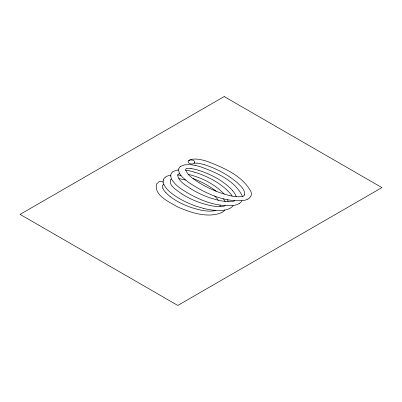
<?xml version="1.0" encoding="UTF-8"?>
<svg xmlns="http://www.w3.org/2000/svg" width="402" height="402" viewBox="0 0 402 402"><rect width="100%" height="100%" fill="white"/><g stroke="black" fill="none" stroke-linecap="round" stroke-linejoin="round"><path stroke-width="0.6" d="M247.647 199.181L246.426 199.719A11.738 6.774 0 0 1 244.059 200.412C224.095 202.668 204.487 192.854 188.272 182.181C184.488 178.784 177.337 174.393 178.9 168.358M234.547 200.754L234.376 200.849A5.864 3.387 0 0 1 232.16 201.563L227.979 201.583A20.417 11.789 0 0 0 227.627 199.683M163.182 180.694L163.222 180.458A13.181 7.608 0 0 1 163.534 179.453M220.06 206.422L220.115 205.105M244.627 194.583C245.19 189.422 240.215 185.654 236.964 182.402C227.452 174.428 216.256 168.478 204.437 164.714M178.925 168.297L179.403 167.488A8.331 4.814 0 0 1 180.568 166.368M241.909 200.764L241.466 201.472A11.789 6.809 0 0 1 239.748 203.151L239.527 203.301M194.573 162.72C193.071 165.73 185.036 162.921 189.272 160.227C191.965 158.84 195.131 158.921 198.06 159.247A23.643 13.648 0 0 1 200.789 159.684L200.985 159.72A40.486 23.376 0 0 1 207.156 161.348C223.472 167.684 242.431 175.538 251.004 191.779A20.231 11.678 0 0 1 251.26 195.025M170.795 179.428C167.85 185.774 177.905 190.729 181.9 194.02M188.638 160.614L189.312 160.267M180.598 166.348L184.664 164.82L190.437 164.694A26.457 15.276 0 0 1 195.076 165.418M178.382 174.151L178.639 174.016A2.824 1.633 0 0 1 179.227 173.81L179.784 173.689M221.346 212.764C207.065 218.381 190.593 212.532 177.207 206.759C169.739 202.08 154.353 195.869 156.393 184.523A12.487 7.211 0 0 1 156.87 183.704L159.016 181.815A2.799 1.613 0 0 1 160.669 181.533L160.976 181.543A3.698 2.136 0 0 1 162.689 181.93L162.81 181.975A3.553 2.05 0 0 1 163.011 182.081L163.167 182.166M194.236 163.157L197.02 163.112M215.919 210.432C208.08 212.336 199.9 210.06 192.377 207.864A72.39 41.793 0 0 1 170.172 196.568M242.466 196.452C235.406 180.654 216.11 172.418 200.352 166.75A48.245 27.854 0 0 0 198.141 166.126L195.086 165.408M242.371 196.483C235.195 197.749 226.542 194.875 219.467 192.508A103.349 59.667 0 0 1 199.447 182.895M186.759 168.559L186.684 168.574A1.407 0.814 0 0 0 186.237 168.714M224.351 210.11L225.321 209.924A13.578 7.839 0 0 0 229.763 208.427A12.964 7.482 0 0 0 233.16 205.512M177.975 170.036L178.588 169.961M227.999 201.799L219.577 200.628L209.98 197.879A91.209 52.657 0 0 1 190.483 188.583M177.734 174.986L180.99 175.393M213.673 210.246L211.457 209.97A48.451 27.974 0 0 1 203.507 208.377M190.558 168.544L191.829 168.709M178.845 178.699L181.804 179.181A34.416 19.869 0 0 1 184.166 179.704L185.623 180.081M188.317 174.373C201.703 177.594 214.673 184.071 224.226 194.101M203.502 208.387L196.206 206.206A85.762 49.511 0 0 1 176.337 196.653C171.493 193.513 166.503 189.834 163.86 184.538M198.678 170.307C211.357 174.468 223.803 180.85 232.869 190.824M194.88 172.222C207.975 176.488 220.859 183.031 230.185 193.377A51.059 29.477 0 0 1 231.431 194.985L232.16 196.081M192.995 178.568L194.176 179.006A83.048 47.949 0 0 1 213.939 189.603M199.392 182.93C194.357 179.418 187.935 176.101 185.679 170.036M190.427 188.613C185.659 185.096 178.694 181.644 177.674 175.237A3.231 1.864 0 0 1 178.212 174.252M214 189.573L216.211 191.277M170.116 196.593L165.89 192.789M214.658 195.94L216.964 198.477A42.3 24.421 0 0 1 218.306 200.337M223.437 198.688L225.115 201.568M162.88 188.186L162.664 187.357A10.02 5.784 0 0 1 162.77 185.523M234.059 200.704L234.1 200.99M170.694 175.96L171.192 178.242A29.039 16.768 0 0 0 172.423 180.533L175.192 183.91A64.154 37.039 0 0 0 180.227 188.252C195.789 198.709 214.854 207.432 234.08 205.357A12.276 7.085 0 0 0 239.552 203.317M251.139 195.196A11.884 6.864 0 0 1 247.748 199.236M224.386 210.196A23.879 13.784 0 0 1 213.703 210.161M163.915 184.528A20.321 11.733 0 0 1 163.122 180.694M163.544 179.458A10.814 6.246 0 0 1 165.529 177.066M165.579 177.056A9.718 5.613 0 0 1 167.569 175.996L167.85 175.89A10.824 6.246 0 0 1 170.739 175.146M170.79 175.955A11.216 6.472 0 0 1 172.77 171.795M172.875 171.795A9.532 5.502 0 0 1 177.98 170.046M163.674 184.372A4.739 2.734 0 0 0 163.127 184.935L163.026 185.076A6.231 3.598 0 0 0 162.8 185.528M165.991 192.754A28.311 16.346 0 0 1 162.815 188.196M232.733 190.865A32.406 18.708 0 0 1 236.185 196.658M191.844 168.684A33.858 19.547 0 0 1 198.653 170.332M186.739 168.483A8.939 5.161 0 0 1 190.533 168.599M170.915 179.337A3.291 1.899 0 0 1 171.403 179.066M181.955 193.99A81.646 47.14 0 0 0 200.955 203C208.03 205.196 215.532 207.291 223.009 206.301A8.151 4.708 0 0 0 224.065 206.07L224.241 206.02A6.643 3.834 0 0 0 225.13 205.713M243.627 195.935A3.648 2.105 0 0 1 242.486 196.447M244.582 194.578A4.96 2.864 0 0 1 243.657 195.95M197.045 163.061A26.251 15.155 0 0 1 204.352 164.8M185.754 170.131A39.944 23.06 0 0 1 194.849 172.252M224.763 210.035A13.688 7.904 0 0 1 221.472 212.703M185.744 170.031A3.914 2.261 0 0 1 185.814 169.031M189.282 160.237A3.583 2.07 0 0 1 193.352 160.433A3.583 2.07 0 0 1 194.462 162.699M224.19 96.56L20.1 214.392L177.81 305.44L381.9 187.608L224.19 96.56"/></g></svg>
